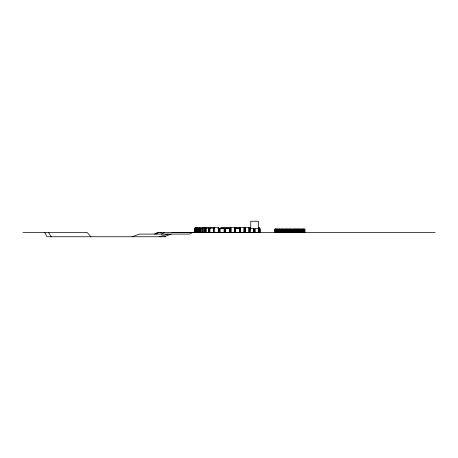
<?xml version="1.0" encoding="UTF-8"?>
<svg xmlns="http://www.w3.org/2000/svg" width="458" height="458" viewBox="0 0 458 458"><rect width="100%" height="100%" fill="white"/><g stroke="black" fill="none" stroke-linecap="round" stroke-linejoin="round"><path stroke-width="0.69" d="M161.405 234.09L164.571 232.487M155.903 234.09L159.075 232.487M154.529 234.09L157.506 232.487L435.1 232.487M160.609 233.019L161.674 232.487M192.818 232.487L189.44 234.09L139.495 234.09L132.041 236.757M164.044 236.757L171.206 234.09M159.218 236.757L168.132 234.09M205.968 232.487L219.268 232.446L219.285 228.697L218.019 228.697M230.328 232.435L229.258 232.487L231.13 232.487M258.621 232.435L245.591 232.458M204.4 232.487L206.003 232.487M198.211 232.487L199.934 232.435M200.953 232.487L202.699 232.435M212.884 232.441L206.501 232.435M195.543 227.632L206.993 227.632M207.457 227.632L218.621 227.632M220.733 227.632L225.342 227.632M226.006 227.632L230.603 227.632M245.122 227.632L245.122 232.435L245.07 227.632L249.266 227.632L249.255 232.435M258.295 227.632L259.726 227.632L259.726 232.435M196.436 228.164L194.879 228.164L194.879 232.435M214.762 228.164L209.747 228.164L209.747 232.435M218.048 228.164L219.376 228.164L219.376 232.435M220.447 228.164L230.763 228.164L230.763 232.435M235.269 228.164L239.643 228.164M243.856 228.164L244.274 228.164M194.879 228.697L195.348 228.697L195.348 232.435M199.78 228.697L197.856 228.697L197.816 232.487M202.968 228.697L200.077 228.697L200.077 232.435M208.997 228.697L210.291 228.697M224.54 228.697L219.72 228.697L219.766 232.435M235.355 228.697L239.334 228.697M244.274 228.697L244.051 232.435L244.291 227.632L244.366 232.435M249.988 228.697L253.955 228.697L253.915 232.435M259.411 228.697L259.829 228.697L259.829 232.435M293.498 231.977L294.872 231.977M274.96 232.298L304.839 232.298M171.99 232.378L260.516 232.487M22.9 232.487L87.209 232.487L90.913 236.757M165.533 236.757L46.968 236.757L44.735 232.487M257.951 232.435L257.551 232.435L258.352 232.487M197.999 232.435L198.944 232.435M200.232 232.435L201.148 232.435M51.222 236.757L48.554 232.487M304.839 229.097L304.839 232.487M304.816 232.298L304.816 229.097L274.96 229.097L274.96 232.487M304.427 229.097L304.375 232.298M303.894 229.097L303.894 232.298M303.843 229.097L303.843 232.298M303.31 229.097L303.362 232.298M302.83 229.097L302.83 232.298M302.772 229.097L302.772 232.298M302.297 229.097L302.297 232.298M302.24 229.097L302.24 232.298M301.707 229.097L301.759 232.298M300.637 229.097L300.688 232.298M299.624 229.097L299.624 232.298M299.572 229.097L299.572 232.298M299.091 229.097L299.04 232.298M298.559 229.097L298.559 232.298M298.501 229.097L298.501 232.298M297.969 229.097L298.021 232.298M297.746 231.977L297.746 232.298M297.488 229.097L297.482 232.298M297.437 229.097L297.431 232.298M296.956 229.097L296.956 232.298M296.899 229.097L296.899 232.298M296.366 229.097L296.418 232.298M295.885 229.097L295.885 232.298M295.834 229.097L295.834 232.298M295.353 229.097L295.301 232.298M294.82 229.097L294.82 232.298M294.763 229.097L294.763 232.298M294.231 229.097L294.282 232.298M294.225 229.097L294.225 232.298M293.75 229.097L293.698 232.298M292.628 229.097L292.679 232.298M291.563 229.097L291.614 232.298M291.025 229.097L291.025 232.298M290.544 229.097L290.544 232.298M290.492 229.097L290.492 232.298M289.96 229.097L290.011 232.298M289.479 229.097L289.479 232.298M289.422 229.097L289.422 232.298M288.889 229.097L288.941 232.298M288.408 229.097L288.357 232.298M287.876 229.097L287.87 232.298M287.819 229.097L287.824 232.298M287.286 229.097L287.343 232.298M286.805 229.097L286.805 232.298M286.754 229.097L286.754 232.298M286.221 229.097L286.273 232.298M285.74 229.097L285.74 232.298M285.683 229.097L285.683 232.298M284.67 229.097L284.618 232.298M284.561 231.977L284.561 232.298M283.548 229.097L283.605 232.298M283.067 229.097L283.067 232.298M283.015 229.097L283.015 232.298M282.534 229.097L282.534 232.298M282.483 229.097L282.483 232.298M281.945 229.097L282.002 232.298M281.464 229.097L281.464 232.298M281.412 229.097L281.441 232.487M280.88 229.097L280.931 232.298M279.827 229.097L279.878 232.298M279.363 229.097L279.363 232.298M279.311 229.097L279.311 232.298M278.865 229.097L278.813 232.298M278.384 229.097L278.338 232.298M277.92 229.097L277.92 232.298M277.874 229.097L277.874 232.298M277.485 229.097L277.439 232.298M277.073 229.097L277.073 232.298M277.033 229.097L277.033 232.298M276.346 229.097L276.311 232.298M275.727 229.097L275.75 232.298M275.516 229.097L275.493 232.298M275.321 229.097L275.304 232.298M275.149 229.097L275.166 232.298M275.052 229.097L275.052 232.298M260.178 228.697L260.178 232.435M258.97 232.487L258.982 228.697L254.825 228.697L254.866 232.435M258.73 228.697L258.73 232.435M258.564 228.697L258.564 232.435M258.381 229.006L258.381 221.243L250.732 221.243L250.732 229.006M258.335 227.632L258.312 232.435M255.037 228.697L255.095 232.435M253.812 228.697L253.812 232.435M253.749 228.697L253.749 232.435M250.549 227.632L250.549 229.006M250.079 228.697L250.079 232.435M250.034 228.697L250.022 232.435M249.627 228.164L249.627 232.435M249.513 228.697L249.507 232.487M249.043 227.632L249.043 232.435M248.992 227.632L248.992 232.435M244.772 228.164L244.772 232.435M244.624 232.435L244.624 227.632L240.301 227.632L240.318 232.435M244.526 227.632L244.526 232.435M244.2 228.164L244.2 232.435M240.65 227.632L240.65 232.435M240.559 227.632L240.559 232.435M240.404 228.697L240.404 232.435M240.21 228.164L240.21 232.435M239.792 228.697L239.792 232.435M239.603 228.164L239.557 232.435M239.523 232.435L239.523 227.632L235.303 227.632L235.269 232.487M239.368 227.632L239.368 232.435M239.276 228.164L239.334 232.435M235.881 227.632L235.881 229.006M235.652 227.632L235.652 229.006M235.561 228.164L235.601 232.435M235.515 227.632L235.515 232.435M235.406 228.164L235.406 232.435M234.633 232.435L234.685 227.632L230.849 227.632L230.849 232.435M234.576 227.632L234.576 232.435M230.906 227.632L230.901 232.435M229.773 232.435L229.773 228.697L225.462 228.697L225.508 232.435M229.721 228.697L229.721 232.435M225.33 228.164L225.25 232.487M225.21 228.164L225.17 232.435M224.494 228.697L224.54 232.435M220.04 228.697L220.04 232.435M218.581 227.632L218.621 232.435M218.477 227.632L218.477 232.435M218.426 227.632L218.426 232.435M214.699 227.632L214.745 232.435M213.76 232.435L213.709 228.164L213.668 232.435M209.787 228.164L209.838 232.435M209.169 232.487L209.146 228.164L204.755 228.164L204.755 232.435M206.644 228.164L206.644 232.435M205.195 228.164L205.195 232.435M205.018 228.164L204.944 232.435M204.205 227.632L204.228 232.487M203.266 227.632L203.289 232.487M202.562 228.697L202.562 232.435M202.413 227.632L202.413 232.435M201.629 228.697L201.629 232.435M200.678 228.697L200.678 232.435M199.888 227.632L199.888 232.435M199.35 227.632L199.35 232.435M199.161 228.697L199.161 232.435M198.612 228.697L198.612 232.435M198.423 228.697L198.423 232.435M197.667 227.632L197.667 232.435M197.324 227.632L197.324 232.435M196.654 227.632L196.654 232.435M196.013 228.164L196.013 232.435M195.932 227.632L195.932 232.435M195.492 228.164L195.492 232.435M195.068 228.164L195.039 232.435L194.994 228.164M301.227 232.298L301.227 229.097L301.175 232.298M300.156 232.298L300.156 229.097L300.105 232.298M293.217 232.298L293.217 229.097L293.16 232.298M292.147 232.298L292.147 229.097L292.095 232.298M285.202 232.298L285.202 229.097L285.151 232.298M284.137 232.298L284.137 229.097L284.086 232.298M280.405 232.298L280.405 229.097L280.348 232.298M276.689 232.298L276.689 229.097L276.655 232.298M276.031 232.298L276.031 229.097L276.002 232.298M224.225 232.435L224.225 228.697L224.18 232.435M208.854 232.435L208.854 228.164L208.808 232.435"/></g></svg>
